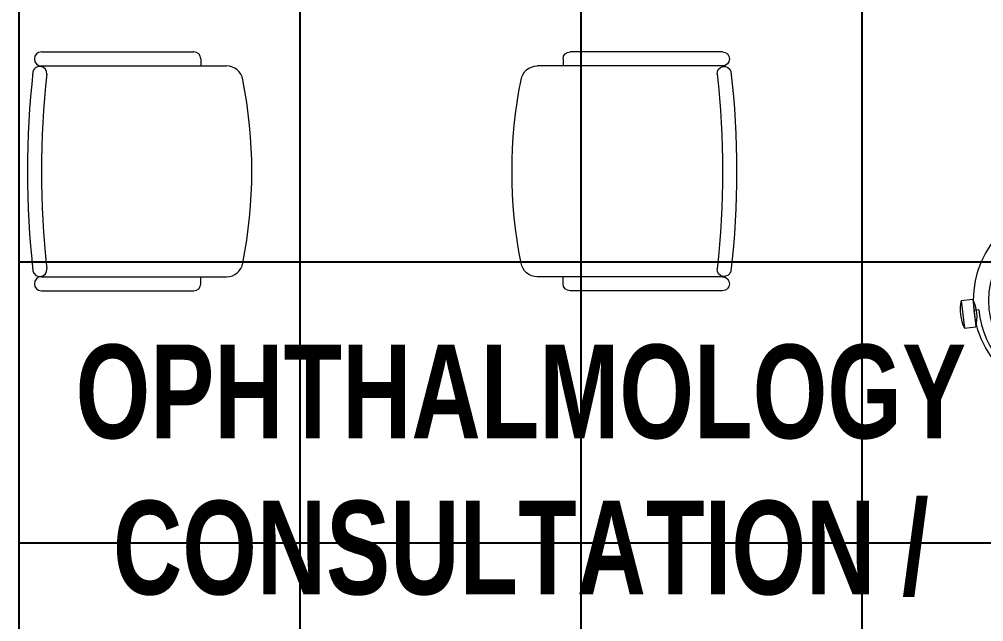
# Model space of a CAD drawing. Extents: x -12260 to 57327, y -29287 to 19916.
# Drawn here: x 10276 to 12336, y -5529 to -4242 of the extents above; entities that cross this region are included whole.
import ezdxf

# ---------------------------------------------------------------- set-up
doc = ezdxf.new("R2010")
doc.units = 0
doc.header["$LTSCALE"] = 0.25
doc.linetypes.add('DASHDOT', pattern=[25.4, 12.7, -6.35, 0, -6.35])
for name, color, linetype, lineweight in [('01-First Floor-FUR$0$72_EGR_BASE_TEXT', 252, 'Continuous', 5), ('01-First Floor-FUR$0$LOADING', 253, 'Continuous', 5), ('01-First Floor-FUR$0$Walls', 251, 'Continuous', 5), ('E-LITE-CLNG-CNDT', 6, 'DASHDOT', 35)]:
    doc.layers.add(name, color=color, linetype=linetype, lineweight=lineweight)
doc.layers.add('01-First Floor-FUR$0$FALSE CEILING', color=251, linetype='Continuous')
doc.layers.add('01-First Floor-FUR$0$TME-NON MEDICAL FURNITURE', color=242, linetype='Continuous')
doc.styles.add('01-First Floor-FUR$0$X3G_ENTITY_9EC9', font='swisscl.ttf', dxfattribs={"height": 0.2})

# ---------------------------------------------------------------- blocks, each defined once
blk = doc.blocks.new('01-First Floor-FUR$0$HF10037B-P')
at = {"layer": '01-First Floor-FUR$0$LOADING'}
for p, q in [((0.2459, 0.134), (0.1859, 0.134)), ((0.1859, 0.134), (0.1859, 0.109)), ((0.2459, 0.134), (0.2459, 0.109)), ((0.2459, 0.109), (0.1859, 0.109)), ((0, 0), (-0.0142, -0.0583)), ((0, 0), (0.0243, -0.0059)), ((0.0243, -0.0059), (0.01, -0.0642)), ((0.4071, -0.0094), (0.431, -0.0018)), ((0.4071, -0.0094), (0.4255, -0.0665)), ((0.431, -0.0018), (0.4493, -0.0589)), ((0.4069, -0.0417), (0.4165, -0.0387)), ((-0.0142, -0.0583), (0.01, -0.0642)), ((0.4255, -0.0665), (0.4493, -0.0589)), ((0.0524, -0.2725), (0.0674, -0.2525)), ((0.0674, -0.2525), (0.1154, -0.2885)), ((0.3125, -0.2897), (0.362, -0.2558)), ((0.3761, -0.2764), (0.362, -0.2558)), ((0.0524, -0.2725), (0.1004, -0.3085)), ((0.3266, -0.3103), (0.3761, -0.2764)), ((0.3267, -0.268), (0.3323, -0.2763)), ((0.1004, -0.3085), (0.1154, -0.2885)), ((0.3266, -0.3103), (0.3125, -0.2897))]:
    blk.add_line(p, q, dxfattribs=at)
for radius in [0.21, 0.1775]:
    blk.add_circle((0.2161, -0.1014), radius, dxfattribs=at)
for centre, radius, start, end in [((0.2159, 0.0465), 0.0925, 71.0754, 108.9246), ((0.2159, 0.1965), 0.0925, 251.0754, 288.9246), ((0.0779, -0.0499), 0.0925, 147.3419, 185.1912), ((-0.0678, -0.0143), 0.0925, 327.3419, 5.1912), ((0.4996, -0.0113), 0.0925, 178.8412, 216.6904), ((0.3568, -0.057), 0.0925, 358.8412, 36.6904), ((0.2161, -0.1014), 0.2, 303.6037, 17.3657), ((0.0389, -0.3404), 0.0925, 34.1875, 72.0368), ((0.3867, -0.3449), 0.0925, 105.5121, 143.3614), ((0.1289, -0.2205), 0.0925, 214.1875, 252.0368), ((0.3019, -0.2212), 0.0925, 285.5121, 323.3614)]:
    blk.add_arc(centre, radius, start, end, dxfattribs=at)
blk = doc.blocks.new('01-First Floor-FUR$0$GF21016-P')
at = {"layer": '01-First Floor-FUR$0$LOADING', "extrusion": (-1.24384e-09, -1.20261e-09, -1)}
for p, q in [((0.0128, 0.0179), (0.0128, 0.4136)), ((0.4628, 0.0179), (0.4628, 0.4136)), ((-0.0022, 0.3585), (0.0128, 0.3585)), ((0.4778, 0.3585), (0.4628, 0.3585)), ((-0.0172, 0.0179), (-0.0172, 0.3435)), ((0.4928, 0.0179), (0.4928, 0.3435)), ((0.4778, 0.0029), (0.4778, 0.0029))]:
    blk.add_line(p, q, dxfattribs=at)
for centre, radius, start, end in [((-0.2378, -0.5362), 1.0036, 78.7568, 101.2432), ((-0.0478, 0.4136), 0.035, 0, 80.6557), ((-0.4278, 0.4136), 0.035, 99.3443, 180), ((0.0022, 0.3435), 0.015, 0, 90), ((-0.4778, 0.3435), 0.015, 90, 180), ((-0.0284, 0.0145), 0.015, 284.3864, 95.5209), ((-0.2378, 1.8928), 1.8749, 263.6341, 276.3659), ((-0.4471, 0.0145), 0.015, 84.4791, 255.6136), ((0.0022, 0.0179), 0.015, 270, 0), ((0.0022, 0.0179), 0.015, 180, 270), ((-0.2378, 1.8734), 1.8855, 263.5119, 276.4881), ((-0.4778, 0.0179), 0.015, 270, 0), ((-0.4778, 0.0179), 0.015, 180, 270)]:
    blk.add_arc(centre, radius, start, end, dxfattribs=at)
blk = doc.blocks.new('01-First Floor-FUR')
at = {"layer": '01-First Floor-FUR$0$FALSE CEILING', "linetype": 'Continuous'}
for p, q in [((10876, -7160), (10876, -2810)), ((11476, -7160), (11476, -2810)), ((12076, -7160), (12076, -2810)), ((10276, -4760), (14276, -4760)), ((10276, -5360), (14276, -5360))]:
    blk.add_line(p, q, dxfattribs=at)
at = {"layer": '01-First Floor-FUR$0$FALSE CEILING'}
blk.add_lwpolyline([(14276, -7160), (10276, -7160), (10276, -2810), (14276, -2810)], close=True, dxfattribs=at)
at = {"layer": '01-First Floor-FUR$0$Walls'}
blk.add_line((10276, -2810), (10276, -7160), dxfattribs=at)
at = {"layer": '01-First Floor-FUR$0$LOADING', "extrusion": (-2.79672e-08, 3.6788e-07, -1), "xscale": -1000.000000000001, "yscale": 1000.000000000001, "zscale": 999.999999999999, "rotation": 117.971696169471}
blk.add_blockref('01-First Floor-FUR$0$HF10037B-P', (-12715.1, -4699.6, 0.1), dxfattribs=at)
at = {"layer": '01-First Floor-FUR$0$TME-NON MEDICAL FURNITURE', "color": 1, "extrusion": (-1.86519e-05, 4.75185e-05, 1), "xscale": -1000.000000000003, "yscale": 1000.000000000004, "zscale": -1000.000000000003, "rotation": 270.0000250975433}
blk.add_blockref('01-First Floor-FUR$0$GF21016-P', (10305.3, -4804.9, -0.6), dxfattribs=at)
at = {"layer": '01-First Floor-FUR$0$TME-NON MEDICAL FURNITURE', "color": 1, "extrusion": (1.86519e-05, 4.75185e-05, 1), "xscale": 1000.000000000003, "yscale": 1000.000000000003, "zscale": -1000.000000000001, "rotation": 89.9999749024567}
blk.add_blockref('01-First Floor-FUR$0$GF21016-P', (11795.9, -4804.9, -0.2), dxfattribs=at)
at = {"layer": '01-First Floor-FUR$0$72_EGR_BASE_TEXT', "insert": (11347.2, -4937, -0.1), "char_height": 200, "width": 1796.52, "attachment_point": 2, "style": '01-First Floor-FUR$0$X3G_ENTITY_9EC9'}
blk.add_mtext('{\\fSwis721 LtCn BT|b1|i0|c0|p34;OPHTHALMOLOGY CONSULTATION / EXAMINATION ROOM}', dxfattribs=at)

msp = doc.modelspace()

# ---------------------------------------------------------------- block references
at = {"layer": 'E-LITE-CLNG-CNDT'}
msp.add_blockref('01-First Floor-FUR', (0, 0), dxfattribs=at)

doc.saveas('drawing.dxf')
